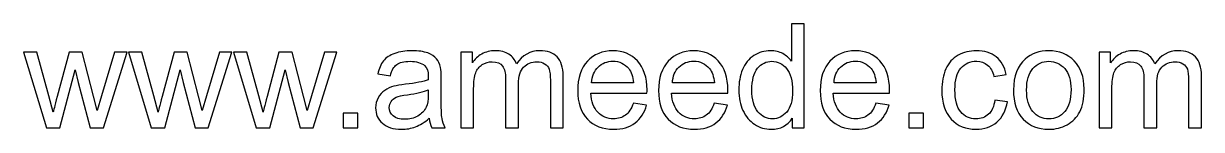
# Model space of a CAD drawing. Header units: millimetres. Extents: x -102 to 244, y -184 to 150.
# Drawn here: x 102.4 to 171, y -183.7 to -177.5 of the extents above; entities that cross this region are included whole.
import ezdxf

# ---------------------------------------------------------------- set-up
doc = ezdxf.new("R2010")
doc.units = ezdxf.units.MM
doc.header["$MEASUREMENT"] = 0
doc.layers.add('Layer 1', color=7, linetype='Continuous')

msp = doc.modelspace()

# ---------------------------------------------------------------- linework, layer by layer
at = {"layer": 'Layer 1', "color": 250}
for points, knots in [([(147.1604, -183.5874), (147.1604, -183.5874), (147.1604, -183.03), (147.1604, -183.03), (147.1604, -183.03), (146.8825, -183.4632), (146.4732, -183.6805), (145.9328, -183.6805), (145.9328, -183.6805), (145.5828, -183.6805), (145.2611, -183.5846), (144.969, -183.3913), (144.969, -183.3913), (144.6755, -183.1993), (144.4483, -182.9298), (144.286, -182.5855), (144.286, -182.5855), (144.1251, -182.2398), (144.0447, -181.8433), (144.0447, -181.3945), (144.0447, -181.3945), (144.0447, -180.9571), (144.1181, -180.5606), (144.2634, -180.2035), (144.2634, -180.2035), (144.4102, -179.8479), (144.6289, -179.5742), (144.921, -179.3851), (144.921, -179.3851), (145.2117, -179.1946), (145.5391, -179.1), (145.8989, -179.1), (145.8989, -179.1), (146.1642, -179.1), (146.3999, -179.1565), (146.6059, -179.268), (146.6059, -179.268), (146.8119, -179.3795), (146.9798, -179.5262), (147.1096, -179.7054), (147.1096, -179.7054), (147.1096, -179.7054), (147.1096, -177.5252), (147.1096, -177.5252), (147.1096, -177.5252), (147.1096, -177.5252), (147.8547, -177.5252), (147.8547, -177.5252), (147.8547, -177.5252), (147.8547, -177.5252), (147.8547, -183.5874), (147.8547, -183.5874), (147.8547, -183.5874), (147.8547, -183.5874), (147.1604, -183.5874), (147.1604, -183.5874)], [0, 0, 0, 0, 0.0666667, 0.0666667, 0.0666667, 0.0666667, 0.1333333, 0.1333333, 0.1333333, 0.1333333, 0.2, 0.2, 0.2, 0.2, 0.2666667, 0.2666667, 0.2666667, 0.2666667, 0.3333333, 0.3333333, 0.3333333, 0.3333333, 0.4, 0.4, 0.4, 0.4, 0.4666667, 0.4666667, 0.4666667, 0.4666667, 0.5333333, 0.5333333, 0.5333333, 0.5333333, 0.6, 0.6, 0.6, 0.6, 0.6666667, 0.6666667, 0.6666667, 0.6666667, 0.7333333, 0.7333333, 0.7333333, 0.7333333, 0.8, 0.8, 0.8, 0.8, 0.8666667, 0.8666667, 0.8666667, 0.8666667, 1, 1, 1, 1]), ([(103.7064, -183.5874), (103.7064, -183.5874), (102.3786, -179.1932), (102.3786, -179.1932), (102.3786, -179.1932), (102.3786, -179.1932), (103.1575, -179.1932), (103.1575, -179.1932), (103.1575, -179.1932), (103.1575, -179.1932), (103.8588, -181.729), (103.8588, -181.729), (103.8588, -181.729), (103.8588, -181.729), (104.1072, -182.673), (104.1072, -182.673), (104.1072, -182.673), (104.1171, -182.6264), (104.1933, -182.3245), (104.3344, -181.7671), (104.3344, -181.7671), (104.3344, -181.7671), (105.0301, -179.1932), (105.0301, -179.1932), (105.0301, -179.1932), (105.0301, -179.1932), (105.7935, -179.1932), (105.7935, -179.1932), (105.7935, -179.1932), (105.7935, -179.1932), (106.4553, -181.7445), (106.4553, -181.7445), (106.4553, -181.7445), (106.4553, -181.7445), (106.6712, -182.5813), (106.6712, -182.5813), (106.6712, -182.5813), (106.6712, -182.5813), (106.9238, -181.7332), (106.9238, -181.7332), (106.9238, -181.7332), (106.9238, -181.7332), (107.683, -179.1932), (107.683, -179.1932), (107.683, -179.1932), (107.683, -179.1932), (108.4069, -179.1932), (108.4069, -179.1932), (108.4069, -179.1932), (108.4069, -179.1932), (107.0282, -183.5874), (107.0282, -183.5874), (107.0282, -183.5874), (107.0282, -183.5874), (106.2577, -183.5874), (106.2577, -183.5874), (106.2577, -183.5874), (106.2577, -183.5874), (105.5606, -180.9585), (105.5606, -180.9585), (105.5606, -180.9585), (105.5606, -180.9585), (105.3842, -180.2064), (105.3842, -180.2064), (105.3842, -180.2064), (105.3842, -180.2064), (104.4952, -183.5874), (104.4952, -183.5874), (104.4952, -183.5874), (104.4952, -183.5874), (103.7064, -183.5874), (103.7064, -183.5874)], [0, 0, 0, 0, 0.0526316, 0.0526316, 0.0526316, 0.0526316, 0.1052632, 0.1052632, 0.1052632, 0.1052632, 0.1578947, 0.1578947, 0.1578947, 0.1578947, 0.2105263, 0.2105263, 0.2105263, 0.2105263, 0.2631579, 0.2631579, 0.2631579, 0.2631579, 0.3157895, 0.3157895, 0.3157895, 0.3157895, 0.3684211, 0.3684211, 0.3684211, 0.3684211, 0.4210526, 0.4210526, 0.4210526, 0.4210526, 0.4736842, 0.4736842, 0.4736842, 0.4736842, 0.5263158, 0.5263158, 0.5263158, 0.5263158, 0.5789474, 0.5789474, 0.5789474, 0.5789474, 0.6315789, 0.6315789, 0.6315789, 0.6315789, 0.6842105, 0.6842105, 0.6842105, 0.6842105, 0.7368421, 0.7368421, 0.7368421, 0.7368421, 0.7894737, 0.7894737, 0.7894737, 0.7894737, 0.8421053, 0.8421053, 0.8421053, 0.8421053, 0.8947368, 0.8947368, 0.8947368, 0.8947368, 1, 1, 1, 1]), ([(109.8208, -183.5874), (109.8208, -183.5874), (108.493, -179.1932), (108.493, -179.1932), (108.493, -179.1932), (108.493, -179.1932), (109.2719, -179.1932), (109.2719, -179.1932), (109.2719, -179.1932), (109.2719, -179.1932), (109.9732, -181.729), (109.9732, -181.729), (109.9732, -181.729), (109.9732, -181.729), (110.2216, -182.673), (110.2216, -182.673), (110.2216, -182.673), (110.2315, -182.6264), (110.3077, -182.3245), (110.4488, -181.7671), (110.4488, -181.7671), (110.4488, -181.7671), (111.1445, -179.1932), (111.1445, -179.1932), (111.1445, -179.1932), (111.1445, -179.1932), (111.9079, -179.1932), (111.9079, -179.1932), (111.9079, -179.1932), (111.9079, -179.1932), (112.5697, -181.7445), (112.5697, -181.7445), (112.5697, -181.7445), (112.5697, -181.7445), (112.7856, -182.5813), (112.7856, -182.5813), (112.7856, -182.5813), (112.7856, -182.5813), (113.0382, -181.7332), (113.0382, -181.7332), (113.0382, -181.7332), (113.0382, -181.7332), (113.7974, -179.1932), (113.7974, -179.1932), (113.7974, -179.1932), (113.7974, -179.1932), (114.5213, -179.1932), (114.5213, -179.1932), (114.5213, -179.1932), (114.5213, -179.1932), (113.1426, -183.5874), (113.1426, -183.5874), (113.1426, -183.5874), (113.1426, -183.5874), (112.3721, -183.5874), (112.3721, -183.5874), (112.3721, -183.5874), (112.3721, -183.5874), (111.675, -180.9585), (111.675, -180.9585), (111.675, -180.9585), (111.675, -180.9585), (111.4986, -180.2064), (111.4986, -180.2064), (111.4986, -180.2064), (111.4986, -180.2064), (110.6096, -183.5874), (110.6096, -183.5874), (110.6096, -183.5874), (110.6096, -183.5874), (109.8208, -183.5874), (109.8208, -183.5874)], [0, 0, 0, 0, 0.0526316, 0.0526316, 0.0526316, 0.0526316, 0.1052632, 0.1052632, 0.1052632, 0.1052632, 0.1578947, 0.1578947, 0.1578947, 0.1578947, 0.2105263, 0.2105263, 0.2105263, 0.2105263, 0.2631579, 0.2631579, 0.2631579, 0.2631579, 0.3157895, 0.3157895, 0.3157895, 0.3157895, 0.3684211, 0.3684211, 0.3684211, 0.3684211, 0.4210526, 0.4210526, 0.4210526, 0.4210526, 0.4736842, 0.4736842, 0.4736842, 0.4736842, 0.5263158, 0.5263158, 0.5263158, 0.5263158, 0.5789474, 0.5789474, 0.5789474, 0.5789474, 0.6315789, 0.6315789, 0.6315789, 0.6315789, 0.6842105, 0.6842105, 0.6842105, 0.6842105, 0.7368421, 0.7368421, 0.7368421, 0.7368421, 0.7894737, 0.7894737, 0.7894737, 0.7894737, 0.8421053, 0.8421053, 0.8421053, 0.8421053, 0.8947368, 0.8947368, 0.8947368, 0.8947368, 1, 1, 1, 1]), ([(115.9352, -183.5874), (115.9352, -183.5874), (114.6074, -179.1932), (114.6074, -179.1932), (114.6074, -179.1932), (114.6074, -179.1932), (115.3863, -179.1932), (115.3863, -179.1932), (115.3863, -179.1932), (115.3863, -179.1932), (116.0876, -181.729), (116.0876, -181.729), (116.0876, -181.729), (116.0876, -181.729), (116.336, -182.673), (116.336, -182.673), (116.336, -182.673), (116.3459, -182.6264), (116.4221, -182.3245), (116.5632, -181.7671), (116.5632, -181.7671), (116.5632, -181.7671), (117.2589, -179.1932), (117.2589, -179.1932), (117.2589, -179.1932), (117.2589, -179.1932), (118.0223, -179.1932), (118.0223, -179.1932), (118.0223, -179.1932), (118.0223, -179.1932), (118.6841, -181.7445), (118.6841, -181.7445), (118.6841, -181.7445), (118.6841, -181.7445), (118.9, -182.5813), (118.9, -182.5813), (118.9, -182.5813), (118.9, -182.5813), (119.1526, -181.7332), (119.1526, -181.7332), (119.1526, -181.7332), (119.1526, -181.7332), (119.9118, -179.1932), (119.9118, -179.1932), (119.9118, -179.1932), (119.9118, -179.1932), (120.6357, -179.1932), (120.6357, -179.1932), (120.6357, -179.1932), (120.6357, -179.1932), (119.257, -183.5874), (119.257, -183.5874), (119.257, -183.5874), (119.257, -183.5874), (118.4865, -183.5874), (118.4865, -183.5874), (118.4865, -183.5874), (118.4865, -183.5874), (117.7894, -180.9585), (117.7894, -180.9585), (117.7894, -180.9585), (117.7894, -180.9585), (117.613, -180.2064), (117.613, -180.2064), (117.613, -180.2064), (117.613, -180.2064), (116.724, -183.5874), (116.724, -183.5874), (116.724, -183.5874), (116.724, -183.5874), (115.9352, -183.5874), (115.9352, -183.5874)], [0, 0, 0, 0, 0.0526316, 0.0526316, 0.0526316, 0.0526316, 0.1052632, 0.1052632, 0.1052632, 0.1052632, 0.1578947, 0.1578947, 0.1578947, 0.1578947, 0.2105263, 0.2105263, 0.2105263, 0.2105263, 0.2631579, 0.2631579, 0.2631579, 0.2631579, 0.3157895, 0.3157895, 0.3157895, 0.3157895, 0.3684211, 0.3684211, 0.3684211, 0.3684211, 0.4210526, 0.4210526, 0.4210526, 0.4210526, 0.4736842, 0.4736842, 0.4736842, 0.4736842, 0.5263158, 0.5263158, 0.5263158, 0.5263158, 0.5789474, 0.5789474, 0.5789474, 0.5789474, 0.6315789, 0.6315789, 0.6315789, 0.6315789, 0.6842105, 0.6842105, 0.6842105, 0.6842105, 0.7368421, 0.7368421, 0.7368421, 0.7368421, 0.7894737, 0.7894737, 0.7894737, 0.7894737, 0.8421053, 0.8421053, 0.8421053, 0.8421053, 0.8947368, 0.8947368, 0.8947368, 0.8947368, 1, 1, 1, 1]), ([(126.0148, -183.0371), (125.7382, -183.2727), (125.4715, -183.4378), (125.2161, -183.5352), (125.2161, -183.5352), (124.9607, -183.6326), (124.687, -183.6805), (124.3934, -183.6805), (124.3934, -183.6805), (123.9108, -183.6805), (123.5397, -183.5634), (123.2801, -183.3278), (123.2801, -183.3278), (123.0204, -183.0935), (122.8906, -182.7929), (122.8906, -182.4275), (122.8906, -182.4275), (122.8906, -182.213), (122.94, -182.0168), (123.0374, -181.839), (123.0374, -181.839), (123.1361, -181.6612), (123.2645, -181.5201), (123.4226, -181.4129), (123.4226, -181.4129), (123.582, -181.3056), (123.7598, -181.2238), (123.9588, -181.1687), (123.9588, -181.1687), (124.1056, -181.1306), (124.3271, -181.094), (124.622, -181.0573), (124.622, -181.0573), (125.2232, -180.9867), (125.6677, -180.9006), (125.9513, -180.8019), (125.9513, -180.8019), (125.9541, -180.7003), (125.9555, -180.6353), (125.9555, -180.6085), (125.9555, -180.6085), (125.9555, -180.3066), (125.885, -180.0935), (125.7439, -179.9693), (125.7439, -179.9693), (125.5534, -179.8014), (125.2697, -179.7181), (124.8944, -179.7181), (124.8944, -179.7181), (124.543, -179.7181), (124.2834, -179.7802), (124.1169, -179.903), (124.1169, -179.903), (123.9489, -180.0257), (123.8262, -180.2431), (123.7457, -180.5563), (123.7457, -180.5563), (123.7457, -180.5563), (123.0176, -180.4547), (123.0176, -180.4547), (123.0176, -180.4547), (123.0839, -180.1429), (123.1926, -179.8903), (123.345, -179.6984), (123.345, -179.6984), (123.4974, -179.5065), (123.7175, -179.3597), (124.0054, -179.2553), (124.0054, -179.2553), (124.2918, -179.1523), (124.6263, -179.1), (125.0045, -179.1), (125.0045, -179.1), (125.3798, -179.1), (125.686, -179.1438), (125.9217, -179.2327), (125.9217, -179.2327), (126.1559, -179.3216), (126.3295, -179.4317), (126.4396, -179.5657), (126.4396, -179.5657), (126.5496, -179.6998), (126.6272, -179.8691), (126.6724, -180.0737), (126.6724, -180.0737), (126.6964, -180.2007), (126.7091, -180.4293), (126.7091, -180.7581), (126.7091, -180.7581), (126.7091, -180.7581), (126.7091, -181.7459), (126.7091, -181.7459), (126.7091, -181.7459), (126.7091, -182.4359), (126.7246, -182.872), (126.7556, -183.0568), (126.7556, -183.0568), (126.7853, -183.2417), (126.8474, -183.4181), (126.9377, -183.5874), (126.9377, -183.5874), (126.9377, -183.5874), (126.1587, -183.5874), (126.1587, -183.5874), (126.1587, -183.5874), (126.084, -183.4308), (126.036, -183.2473), (126.0148, -183.0371)], [0, 0, 0, 0, 0.0357143, 0.0357143, 0.0357143, 0.0357143, 0.0714286, 0.0714286, 0.0714286, 0.0714286, 0.1071429, 0.1071429, 0.1071429, 0.1071429, 0.1428571, 0.1428571, 0.1428571, 0.1428571, 0.1785714, 0.1785714, 0.1785714, 0.1785714, 0.2142857, 0.2142857, 0.2142857, 0.2142857, 0.25, 0.25, 0.25, 0.25, 0.2857143, 0.2857143, 0.2857143, 0.2857143, 0.3214286, 0.3214286, 0.3214286, 0.3214286, 0.3571429, 0.3571429, 0.3571429, 0.3571429, 0.3928571, 0.3928571, 0.3928571, 0.3928571, 0.4285714, 0.4285714, 0.4285714, 0.4285714, 0.4642857, 0.4642857, 0.4642857, 0.4642857, 0.5, 0.5, 0.5, 0.5, 0.5357143, 0.5357143, 0.5357143, 0.5357143, 0.5714286, 0.5714286, 0.5714286, 0.5714286, 0.6071429, 0.6071429, 0.6071429, 0.6071429, 0.6428571, 0.6428571, 0.6428571, 0.6428571, 0.6785714, 0.6785714, 0.6785714, 0.6785714, 0.7142857, 0.7142857, 0.7142857, 0.7142857, 0.75, 0.75, 0.75, 0.75, 0.7857143, 0.7857143, 0.7857143, 0.7857143, 0.8214286, 0.8214286, 0.8214286, 0.8214286, 0.8571429, 0.8571429, 0.8571429, 0.8571429, 0.8928571, 0.8928571, 0.8928571, 0.8928571, 0.9285714, 0.9285714, 0.9285714, 0.9285714, 1, 1, 1, 1]), ([(127.8535, -183.5874), (127.8535, -183.5874), (127.8535, -179.1932), (127.8535, -179.1932), (127.8535, -179.1932), (127.8535, -179.1932), (128.5224, -179.1932), (128.5224, -179.1932), (128.5224, -179.1932), (128.5224, -179.1932), (128.5224, -179.8141), (128.5224, -179.8141), (128.5224, -179.8141), (128.6592, -179.5996), (128.8427, -179.426), (129.0713, -179.2962), (129.0713, -179.2962), (129.2999, -179.165), (129.5595, -179.1), (129.8516, -179.1), (129.8516, -179.1), (130.1762, -179.1), (130.4429, -179.1678), (130.6503, -179.3018), (130.6503, -179.3018), (130.8578, -179.4373), (131.0045, -179.625), (131.0892, -179.8677), (131.0892, -179.8677), (131.4391, -179.3555), (131.8921, -179.1), (132.4509, -179.1), (132.4509, -179.1), (132.8884, -179.1), (133.2256, -179.22), (133.4599, -179.4613), (133.4599, -179.4613), (133.6955, -179.7026), (133.8141, -180.0737), (133.8141, -180.5747), (133.8141, -180.5747), (133.8141, -180.5747), (133.8141, -183.5874), (133.8141, -183.5874), (133.8141, -183.5874), (133.8141, -183.5874), (133.069, -183.5874), (133.069, -183.5874), (133.069, -183.5874), (133.069, -183.5874), (133.069, -180.8216), (133.069, -180.8216), (133.069, -180.8216), (133.069, -180.5253), (133.0436, -180.3108), (132.9956, -180.1796), (132.9956, -180.1796), (132.9476, -180.0483), (132.8601, -179.9439), (132.7317, -179.8635), (132.7317, -179.8635), (132.6047, -179.783), (132.4552, -179.7435), (132.2844, -179.7435), (132.2844, -179.7435), (131.974, -179.7435), (131.7171, -179.8465), (131.5125, -180.0511), (131.5125, -180.0511), (131.3079, -180.2572), (131.2063, -180.586), (131.2063, -181.0375), (131.2063, -181.0375), (131.2063, -181.0375), (131.2063, -183.5874), (131.2063, -183.5874), (131.2063, -183.5874), (131.2063, -183.5874), (130.4612, -183.5874), (130.4612, -183.5874), (130.4612, -183.5874), (130.4612, -183.5874), (130.4612, -180.7355), (130.4612, -180.7355), (130.4612, -180.7355), (130.4612, -180.4053), (130.4006, -180.157), (130.2792, -179.9919), (130.2792, -179.9919), (130.1579, -179.8268), (129.9589, -179.7435), (129.6837, -179.7435), (129.6837, -179.7435), (129.4749, -179.7435), (129.2816, -179.7986), (129.1038, -179.9086), (129.1038, -179.9086), (128.926, -180.0187), (128.7975, -180.1796), (128.7171, -180.3926), (128.7171, -180.3926), (128.6381, -180.6043), (128.5986, -180.9105), (128.5986, -181.3099), (128.5986, -181.3099), (128.5986, -181.3099), (128.5986, -183.5874), (128.5986, -183.5874), (128.5986, -183.5874), (128.5986, -183.5874), (127.8535, -183.5874), (127.8535, -183.5874)], [0, 0, 0, 0, 0.0344828, 0.0344828, 0.0344828, 0.0344828, 0.0689655, 0.0689655, 0.0689655, 0.0689655, 0.1034483, 0.1034483, 0.1034483, 0.1034483, 0.137931, 0.137931, 0.137931, 0.137931, 0.1724138, 0.1724138, 0.1724138, 0.1724138, 0.2068966, 0.2068966, 0.2068966, 0.2068966, 0.2413793, 0.2413793, 0.2413793, 0.2413793, 0.2758621, 0.2758621, 0.2758621, 0.2758621, 0.3103448, 0.3103448, 0.3103448, 0.3103448, 0.3448276, 0.3448276, 0.3448276, 0.3448276, 0.3793103, 0.3793103, 0.3793103, 0.3793103, 0.4137931, 0.4137931, 0.4137931, 0.4137931, 0.4482759, 0.4482759, 0.4482759, 0.4482759, 0.4827586, 0.4827586, 0.4827586, 0.4827586, 0.5172414, 0.5172414, 0.5172414, 0.5172414, 0.5517241, 0.5517241, 0.5517241, 0.5517241, 0.5862069, 0.5862069, 0.5862069, 0.5862069, 0.6206897, 0.6206897, 0.6206897, 0.6206897, 0.6551724, 0.6551724, 0.6551724, 0.6551724, 0.6896552, 0.6896552, 0.6896552, 0.6896552, 0.7241379, 0.7241379, 0.7241379, 0.7241379, 0.7586207, 0.7586207, 0.7586207, 0.7586207, 0.7931034, 0.7931034, 0.7931034, 0.7931034, 0.8275862, 0.8275862, 0.8275862, 0.8275862, 0.862069, 0.862069, 0.862069, 0.862069, 0.8965517, 0.8965517, 0.8965517, 0.8965517, 0.9310345, 0.9310345, 0.9310345, 0.9310345, 1, 1, 1, 1]), ([(137.9035, -182.165), (137.9035, -182.165), (138.674, -182.2666), (138.674, -182.2666), (138.674, -182.2666), (138.554, -182.7139), (138.3297, -183.0625), (138.0023, -183.3094), (138.0023, -183.3094), (137.6749, -183.5564), (137.2572, -183.6805), (136.7478, -183.6805), (136.7478, -183.6805), (136.1072, -183.6805), (135.5992, -183.483), (135.2238, -183.0879), (135.2238, -183.0879), (134.8484, -182.6942), (134.6608, -182.1396), (134.6608, -181.427), (134.6608, -181.427), (134.6608, -180.6904), (134.8499, -180.1175), (135.2294, -179.7111), (135.2294, -179.7111), (135.609, -179.3032), (136.1015, -179.1), (136.7069, -179.1), (136.7069, -179.1), (137.2925, -179.1), (137.7709, -179.299), (138.142, -179.6984), (138.142, -179.6984), (138.5131, -180.0977), (138.6994, -180.6593), (138.6994, -181.3832), (138.6994, -181.3832), (138.6994, -181.427), (138.698, -181.4933), (138.6952, -181.5808), (138.6952, -181.5808), (138.6952, -181.5808), (135.4228, -181.5808), (135.4228, -181.5808), (135.4228, -181.5808), (135.451, -182.062), (135.5865, -182.4317), (135.832, -182.6871), (135.832, -182.6871), (136.0761, -182.9425), (136.3823, -183.0709), (136.7478, -183.0709), (136.7478, -183.0709), (137.0202, -183.0709), (137.253, -182.999), (137.4449, -182.855), (137.4449, -182.855), (137.6382, -182.7111), (137.7906, -182.4811), (137.9035, -182.165)], [0, 0, 0, 0, 0.0625, 0.0625, 0.0625, 0.0625, 0.125, 0.125, 0.125, 0.125, 0.1875, 0.1875, 0.1875, 0.1875, 0.25, 0.25, 0.25, 0.25, 0.3125, 0.3125, 0.3125, 0.3125, 0.375, 0.375, 0.375, 0.375, 0.4375, 0.4375, 0.4375, 0.4375, 0.5, 0.5, 0.5, 0.5, 0.5625, 0.5625, 0.5625, 0.5625, 0.625, 0.625, 0.625, 0.625, 0.6875, 0.6875, 0.6875, 0.6875, 0.75, 0.75, 0.75, 0.75, 0.8125, 0.8125, 0.8125, 0.8125, 0.875, 0.875, 0.875, 0.875, 1, 1, 1, 1]), ([(135.4651, -180.9712), (135.4651, -180.9712), (137.912, -180.9712), (137.912, -180.9712), (137.912, -180.9712), (137.8795, -180.6015), (137.785, -180.3249), (137.6312, -180.14), (137.6312, -180.14), (137.3955, -179.8536), (137.0879, -179.7097), (136.7111, -179.7097), (136.7111, -179.7097), (136.3696, -179.7097), (136.0832, -179.824), (135.8503, -180.0526), (135.8503, -180.0526), (135.6189, -180.2812), (135.4905, -180.5874), (135.4651, -180.9712)], [0, 0, 0, 0, 0.1666667, 0.1666667, 0.1666667, 0.1666667, 0.3333333, 0.3333333, 0.3333333, 0.3333333, 0.5, 0.5, 0.5, 0.5, 0.6666667, 0.6666667, 0.6666667, 0.6666667, 1, 1, 1, 1]), ([(142.6124, -182.165), (142.6124, -182.165), (143.3829, -182.2666), (143.3829, -182.2666), (143.3829, -182.2666), (143.2629, -182.7139), (143.0386, -183.0625), (142.7112, -183.3094), (142.7112, -183.3094), (142.3838, -183.5564), (141.9661, -183.6805), (141.4567, -183.6805), (141.4567, -183.6805), (140.8161, -183.6805), (140.3081, -183.483), (139.9327, -183.0879), (139.9327, -183.0879), (139.5573, -182.6942), (139.3697, -182.1396), (139.3697, -181.427), (139.3697, -181.427), (139.3697, -180.6904), (139.5588, -180.1175), (139.9383, -179.7111), (139.9383, -179.7111), (140.3179, -179.3032), (140.8104, -179.1), (141.4158, -179.1), (141.4158, -179.1), (142.0014, -179.1), (142.4798, -179.299), (142.8509, -179.6984), (142.8509, -179.6984), (143.222, -180.0977), (143.4083, -180.6593), (143.4083, -181.3832), (143.4083, -181.3832), (143.4083, -181.427), (143.4069, -181.4933), (143.4041, -181.5808), (143.4041, -181.5808), (143.4041, -181.5808), (140.1317, -181.5808), (140.1317, -181.5808), (140.1317, -181.5808), (140.1599, -182.062), (140.2954, -182.4317), (140.5409, -182.6871), (140.5409, -182.6871), (140.785, -182.9425), (141.0912, -183.0709), (141.4567, -183.0709), (141.4567, -183.0709), (141.7291, -183.0709), (141.9619, -182.999), (142.1538, -182.855), (142.1538, -182.855), (142.3471, -182.7111), (142.4995, -182.4811), (142.6124, -182.165)], [0, 0, 0, 0, 0.0625, 0.0625, 0.0625, 0.0625, 0.125, 0.125, 0.125, 0.125, 0.1875, 0.1875, 0.1875, 0.1875, 0.25, 0.25, 0.25, 0.25, 0.3125, 0.3125, 0.3125, 0.3125, 0.375, 0.375, 0.375, 0.375, 0.4375, 0.4375, 0.4375, 0.4375, 0.5, 0.5, 0.5, 0.5, 0.5625, 0.5625, 0.5625, 0.5625, 0.625, 0.625, 0.625, 0.625, 0.6875, 0.6875, 0.6875, 0.6875, 0.75, 0.75, 0.75, 0.75, 0.8125, 0.8125, 0.8125, 0.8125, 0.875, 0.875, 0.875, 0.875, 1, 1, 1, 1]), ([(140.174, -180.9712), (140.174, -180.9712), (142.6209, -180.9712), (142.6209, -180.9712), (142.6209, -180.9712), (142.5884, -180.6015), (142.4939, -180.3249), (142.3401, -180.14), (142.3401, -180.14), (142.1044, -179.8536), (141.7968, -179.7097), (141.42, -179.7097), (141.42, -179.7097), (141.0785, -179.7097), (140.7921, -179.824), (140.5592, -180.0526), (140.5592, -180.0526), (140.3278, -180.2812), (140.1994, -180.5874), (140.174, -180.9712)], [0, 0, 0, 0, 0.1666667, 0.1666667, 0.1666667, 0.1666667, 0.3333333, 0.3333333, 0.3333333, 0.3333333, 0.5, 0.5, 0.5, 0.5, 0.6666667, 0.6666667, 0.6666667, 0.6666667, 1, 1, 1, 1]), ([(144.8067, -181.3959), (144.8067, -181.9576), (144.9252, -182.3767), (145.1637, -182.6547), (145.1637, -182.6547), (145.4008, -182.9326), (145.6816, -183.0709), (146.0047, -183.0709), (146.0047, -183.0709), (146.3307, -183.0709), (146.6073, -182.9383), (146.8359, -182.673), (146.8359, -182.673), (147.0631, -182.4077), (147.1774, -182.0027), (147.1774, -181.458), (147.1774, -181.458), (147.1774, -180.8597), (147.0617, -180.4194), (146.8288, -180.1386), (146.8288, -180.1386), (146.5974, -179.8578), (146.311, -179.7181), (145.9709, -179.7181), (145.9709, -179.7181), (145.6393, -179.7181), (145.3627, -179.8522), (145.1397, -180.1217), (145.1397, -180.1217), (144.9182, -180.3912), (144.8067, -180.816), (144.8067, -181.3959)], [0, 0, 0, 0, 0.1111111, 0.1111111, 0.1111111, 0.1111111, 0.2222222, 0.2222222, 0.2222222, 0.2222222, 0.3333333, 0.3333333, 0.3333333, 0.3333333, 0.4444444, 0.4444444, 0.4444444, 0.4444444, 0.5555556, 0.5555556, 0.5555556, 0.5555556, 0.6666667, 0.6666667, 0.6666667, 0.6666667, 0.7777778, 0.7777778, 0.7777778, 0.7777778, 1, 1, 1, 1]), ([(152.0302, -182.165), (152.0302, -182.165), (152.8007, -182.2666), (152.8007, -182.2666), (152.8007, -182.2666), (152.6807, -182.7139), (152.4564, -183.0625), (152.129, -183.3094), (152.129, -183.3094), (151.8016, -183.5564), (151.3839, -183.6805), (150.8745, -183.6805), (150.8745, -183.6805), (150.2339, -183.6805), (149.7259, -183.483), (149.3505, -183.0879), (149.3505, -183.0879), (148.9751, -182.6942), (148.7875, -182.1396), (148.7875, -181.427), (148.7875, -181.427), (148.7875, -180.6904), (148.9766, -180.1175), (149.3561, -179.7111), (149.3561, -179.7111), (149.7357, -179.3032), (150.2282, -179.1), (150.8336, -179.1), (150.8336, -179.1), (151.4192, -179.1), (151.8976, -179.299), (152.2687, -179.6984), (152.2687, -179.6984), (152.6398, -180.0977), (152.8261, -180.6593), (152.8261, -181.3832), (152.8261, -181.3832), (152.8261, -181.427), (152.8247, -181.4933), (152.8219, -181.5808), (152.8219, -181.5808), (152.8219, -181.5808), (149.5495, -181.5808), (149.5495, -181.5808), (149.5495, -181.5808), (149.5777, -182.062), (149.7132, -182.4317), (149.9587, -182.6871), (149.9587, -182.6871), (150.2028, -182.9425), (150.509, -183.0709), (150.8745, -183.0709), (150.8745, -183.0709), (151.1469, -183.0709), (151.3797, -182.999), (151.5716, -182.855), (151.5716, -182.855), (151.7649, -182.7111), (151.9173, -182.4811), (152.0302, -182.165)], [0, 0, 0, 0, 0.0625, 0.0625, 0.0625, 0.0625, 0.125, 0.125, 0.125, 0.125, 0.1875, 0.1875, 0.1875, 0.1875, 0.25, 0.25, 0.25, 0.25, 0.3125, 0.3125, 0.3125, 0.3125, 0.375, 0.375, 0.375, 0.375, 0.4375, 0.4375, 0.4375, 0.4375, 0.5, 0.5, 0.5, 0.5, 0.5625, 0.5625, 0.5625, 0.5625, 0.625, 0.625, 0.625, 0.625, 0.6875, 0.6875, 0.6875, 0.6875, 0.75, 0.75, 0.75, 0.75, 0.8125, 0.8125, 0.8125, 0.8125, 0.875, 0.875, 0.875, 0.875, 1, 1, 1, 1]), ([(149.5918, -180.9712), (149.5918, -180.9712), (152.0387, -180.9712), (152.0387, -180.9712), (152.0387, -180.9712), (152.0062, -180.6015), (151.9117, -180.3249), (151.7579, -180.14), (151.7579, -180.14), (151.5222, -179.8536), (151.2146, -179.7097), (150.8378, -179.7097), (150.8378, -179.7097), (150.4963, -179.7097), (150.2099, -179.824), (149.977, -180.0526), (149.977, -180.0526), (149.7456, -180.2812), (149.6172, -180.5874), (149.5918, -180.9712)], [0, 0, 0, 0, 0.1666667, 0.1666667, 0.1666667, 0.1666667, 0.3333333, 0.3333333, 0.3333333, 0.3333333, 0.5, 0.5, 0.5, 0.5, 0.6666667, 0.6666667, 0.6666667, 0.6666667, 1, 1, 1, 1]), ([(158.9644, -181.9787), (158.9644, -181.9787), (159.6925, -182.0803), (159.6925, -182.0803), (159.6925, -182.0803), (159.6121, -182.5813), (159.4089, -182.9722), (159.0801, -183.2558), (159.0801, -183.2558), (158.7513, -183.5394), (158.3463, -183.6805), (157.868, -183.6805), (157.868, -183.6805), (157.2683, -183.6805), (156.7856, -183.4844), (156.4216, -183.0921), (156.4216, -183.0921), (156.0561, -182.6998), (155.8741, -182.1382), (155.8741, -181.4072), (155.8741, -181.4072), (155.8741, -180.9331), (155.9531, -180.5196), (156.1097, -180.164), (156.1097, -180.164), (156.2664, -179.8098), (156.5048, -179.5431), (156.8266, -179.3668), (156.8266, -179.3668), (157.1469, -179.1889), (157.4954, -179.1), (157.8736, -179.1), (157.8736, -179.1), (158.3492, -179.1), (158.74, -179.22), (159.042, -179.4613), (159.042, -179.4613), (159.3454, -179.7026), (159.5401, -180.0455), (159.6248, -180.4886), (159.6248, -180.4886), (159.6248, -180.4886), (158.9051, -180.5987), (158.9051, -180.5987), (158.9051, -180.5987), (158.836, -180.3037), (158.7146, -180.0822), (158.5383, -179.9326), (158.5383, -179.9326), (158.3633, -179.7844), (158.1516, -179.7097), (157.9033, -179.7097), (157.9033, -179.7097), (157.5279, -179.7097), (157.2231, -179.8437), (156.9874, -180.1118), (156.9874, -180.1118), (156.7532, -180.3813), (156.6361, -180.8047), (156.6361, -181.3861), (156.6361, -181.3861), (156.6361, -181.9759), (156.749, -182.4035), (156.9747, -182.6702), (156.9747, -182.6702), (157.2019, -182.9369), (157.4969, -183.0709), (157.8595, -183.0709), (157.8595, -183.0709), (158.153, -183.0709), (158.3971, -182.982), (158.5919, -182.8028), (158.5919, -182.8028), (158.788, -182.625), (158.9122, -182.3499), (158.9644, -181.9787)], [0, 0, 0, 0, 0.05, 0.05, 0.05, 0.05, 0.1, 0.1, 0.1, 0.1, 0.15, 0.15, 0.15, 0.15, 0.2, 0.2, 0.2, 0.2, 0.25, 0.25, 0.25, 0.25, 0.3, 0.3, 0.3, 0.3, 0.35, 0.35, 0.35, 0.35, 0.4, 0.4, 0.4, 0.4, 0.45, 0.45, 0.45, 0.45, 0.5, 0.5, 0.5, 0.5, 0.55, 0.55, 0.55, 0.55, 0.6, 0.6, 0.6, 0.6, 0.65, 0.65, 0.65, 0.65, 0.7, 0.7, 0.7, 0.7, 0.75, 0.75, 0.75, 0.75, 0.8, 0.8, 0.8, 0.8, 0.85, 0.85, 0.85, 0.85, 0.9, 0.9, 0.9, 0.9, 1, 1, 1, 1]), ([(160.0482, -181.3903), (160.0482, -180.5789), (160.274, -179.9778), (160.7269, -179.5869), (160.7269, -179.5869), (161.1037, -179.2623), (161.5652, -179.1), (162.1084, -179.1), (162.1084, -179.1), (162.711, -179.1), (163.2049, -179.2976), (163.5887, -179.6927), (163.5887, -179.6927), (163.9711, -180.0864), (164.163, -180.6325), (164.163, -181.3282), (164.163, -181.3282), (164.163, -181.8926), (164.0784, -182.3357), (163.909, -182.6589), (163.909, -182.6589), (163.7397, -182.982), (163.4927, -183.2332), (163.1682, -183.4124), (163.1682, -183.4124), (162.845, -183.5916), (162.4908, -183.6805), (162.1084, -183.6805), (162.1084, -183.6805), (161.4932, -183.6805), (160.9965, -183.4844), (160.6169, -183.0907), (160.6169, -183.0907), (160.2373, -182.697), (160.0482, -182.1297), (160.0482, -181.3903)], [0, 0, 0, 0, 0.1, 0.1, 0.1, 0.1, 0.2, 0.2, 0.2, 0.2, 0.3, 0.3, 0.3, 0.3, 0.4, 0.4, 0.4, 0.4, 0.5, 0.5, 0.5, 0.5, 0.6, 0.6, 0.6, 0.6, 0.7, 0.7, 0.7, 0.7, 0.8, 0.8, 0.8, 0.8, 1, 1, 1, 1]), ([(160.8102, -181.3917), (160.8102, -181.9533), (160.933, -182.3738), (161.1785, -182.6518), (161.1785, -182.6518), (161.4255, -182.9312), (161.7345, -183.0709), (162.1084, -183.0709), (162.1084, -183.0709), (162.4781, -183.0709), (162.7858, -182.9312), (163.0327, -182.6504), (163.0327, -182.6504), (163.2782, -182.3696), (163.401, -181.942), (163.401, -181.3677), (163.401, -181.3677), (163.401, -180.8258), (163.2768, -180.4152), (163.0299, -180.1372), (163.0299, -180.1372), (162.7829, -179.8578), (162.4753, -179.7181), (162.1084, -179.7181), (162.1084, -179.7181), (161.7345, -179.7181), (161.4255, -179.8564), (161.1785, -180.1344), (161.1785, -180.1344), (160.933, -180.4124), (160.8102, -180.8315), (160.8102, -181.3917)], [0, 0, 0, 0, 0.1111111, 0.1111111, 0.1111111, 0.1111111, 0.2222222, 0.2222222, 0.2222222, 0.2222222, 0.3333333, 0.3333333, 0.3333333, 0.3333333, 0.4444444, 0.4444444, 0.4444444, 0.4444444, 0.5555556, 0.5555556, 0.5555556, 0.5555556, 0.6666667, 0.6666667, 0.6666667, 0.6666667, 0.7777778, 0.7777778, 0.7777778, 0.7777778, 1, 1, 1, 1]), ([(165.0365, -183.5874), (165.0365, -183.5874), (165.0365, -179.1932), (165.0365, -179.1932), (165.0365, -179.1932), (165.0365, -179.1932), (165.7054, -179.1932), (165.7054, -179.1932), (165.7054, -179.1932), (165.7054, -179.1932), (165.7054, -179.8141), (165.7054, -179.8141), (165.7054, -179.8141), (165.8422, -179.5996), (166.0257, -179.426), (166.2543, -179.2962), (166.2543, -179.2962), (166.4829, -179.165), (166.7425, -179.1), (167.0346, -179.1), (167.0346, -179.1), (167.3592, -179.1), (167.6259, -179.1678), (167.8333, -179.3018), (167.8333, -179.3018), (168.0408, -179.4373), (168.1875, -179.625), (168.2722, -179.8677), (168.2722, -179.8677), (168.6221, -179.3555), (169.0751, -179.1), (169.6339, -179.1), (169.6339, -179.1), (170.0714, -179.1), (170.4086, -179.22), (170.6429, -179.4613), (170.6429, -179.4613), (170.8785, -179.7026), (170.9971, -180.0737), (170.9971, -180.5747), (170.9971, -180.5747), (170.9971, -180.5747), (170.9971, -183.5874), (170.9971, -183.5874), (170.9971, -183.5874), (170.9971, -183.5874), (170.252, -183.5874), (170.252, -183.5874), (170.252, -183.5874), (170.252, -183.5874), (170.252, -180.8216), (170.252, -180.8216), (170.252, -180.8216), (170.252, -180.5253), (170.2266, -180.3108), (170.1786, -180.1796), (170.1786, -180.1796), (170.1306, -180.0483), (170.0431, -179.9439), (169.9147, -179.8635), (169.9147, -179.8635), (169.7877, -179.783), (169.6382, -179.7435), (169.4674, -179.7435), (169.4674, -179.7435), (169.157, -179.7435), (168.9001, -179.8465), (168.6955, -180.0511), (168.6955, -180.0511), (168.4909, -180.2572), (168.3893, -180.586), (168.3893, -181.0375), (168.3893, -181.0375), (168.3893, -181.0375), (168.3893, -183.5874), (168.3893, -183.5874), (168.3893, -183.5874), (168.3893, -183.5874), (167.6442, -183.5874), (167.6442, -183.5874), (167.6442, -183.5874), (167.6442, -183.5874), (167.6442, -180.7355), (167.6442, -180.7355), (167.6442, -180.7355), (167.6442, -180.4053), (167.5836, -180.157), (167.4622, -179.9919), (167.4622, -179.9919), (167.3409, -179.8268), (167.1419, -179.7435), (166.8667, -179.7435), (166.8667, -179.7435), (166.6579, -179.7435), (166.4646, -179.7986), (166.2868, -179.9086), (166.2868, -179.9086), (166.109, -180.0187), (165.9805, -180.1796), (165.9001, -180.3926), (165.9001, -180.3926), (165.8211, -180.6043), (165.7816, -180.9105), (165.7816, -181.3099), (165.7816, -181.3099), (165.7816, -181.3099), (165.7816, -183.5874), (165.7816, -183.5874), (165.7816, -183.5874), (165.7816, -183.5874), (165.0365, -183.5874), (165.0365, -183.5874)], [0, 0, 0, 0, 0.0344828, 0.0344828, 0.0344828, 0.0344828, 0.0689655, 0.0689655, 0.0689655, 0.0689655, 0.1034483, 0.1034483, 0.1034483, 0.1034483, 0.137931, 0.137931, 0.137931, 0.137931, 0.1724138, 0.1724138, 0.1724138, 0.1724138, 0.2068966, 0.2068966, 0.2068966, 0.2068966, 0.2413793, 0.2413793, 0.2413793, 0.2413793, 0.2758621, 0.2758621, 0.2758621, 0.2758621, 0.3103448, 0.3103448, 0.3103448, 0.3103448, 0.3448276, 0.3448276, 0.3448276, 0.3448276, 0.3793103, 0.3793103, 0.3793103, 0.3793103, 0.4137931, 0.4137931, 0.4137931, 0.4137931, 0.4482759, 0.4482759, 0.4482759, 0.4482759, 0.4827586, 0.4827586, 0.4827586, 0.4827586, 0.5172414, 0.5172414, 0.5172414, 0.5172414, 0.5517241, 0.5517241, 0.5517241, 0.5517241, 0.5862069, 0.5862069, 0.5862069, 0.5862069, 0.6206897, 0.6206897, 0.6206897, 0.6206897, 0.6551724, 0.6551724, 0.6551724, 0.6551724, 0.6896552, 0.6896552, 0.6896552, 0.6896552, 0.7241379, 0.7241379, 0.7241379, 0.7241379, 0.7586207, 0.7586207, 0.7586207, 0.7586207, 0.7931034, 0.7931034, 0.7931034, 0.7931034, 0.8275862, 0.8275862, 0.8275862, 0.8275862, 0.862069, 0.862069, 0.862069, 0.862069, 0.8965517, 0.8965517, 0.8965517, 0.8965517, 0.9310345, 0.9310345, 0.9310345, 0.9310345, 1, 1, 1, 1]), ([(125.9555, -181.3861), (125.6846, -181.4961), (125.2782, -181.5893), (124.7363, -181.6655), (124.7363, -181.6655), (124.4287, -181.7092), (124.2114, -181.7586), (124.0844, -181.8136), (124.0844, -181.8136), (123.9574, -181.8687), (123.86, -181.9491), (123.7909, -182.0535), (123.7909, -182.0535), (123.7217, -182.1593), (123.6865, -182.2765), (123.6865, -182.4063), (123.6865, -182.4063), (123.6865, -182.6024), (123.7613, -182.7675), (123.9122, -182.8988), (123.9122, -182.8988), (124.0632, -183.03), (124.2834, -183.0963), (124.5727, -183.0963), (124.5727, -183.0963), (124.8591, -183.0963), (125.1145, -183.0342), (125.3389, -182.9087), (125.3389, -182.9087), (125.5618, -182.7845), (125.7269, -182.6137), (125.8314, -182.3978), (125.8314, -182.3978), (125.9118, -182.2299), (125.9513, -181.983), (125.9513, -181.657), (125.9513, -181.657), (125.9513, -181.657), (125.9555, -181.3861), (125.9555, -181.3861)], [0, 0, 0, 0, 0.0909091, 0.0909091, 0.0909091, 0.0909091, 0.1818182, 0.1818182, 0.1818182, 0.1818182, 0.2727273, 0.2727273, 0.2727273, 0.2727273, 0.3636364, 0.3636364, 0.3636364, 0.3636364, 0.4545455, 0.4545455, 0.4545455, 0.4545455, 0.5454545, 0.5454545, 0.5454545, 0.5454545, 0.6363636, 0.6363636, 0.6363636, 0.6363636, 0.7272727, 0.7272727, 0.7272727, 0.7272727, 0.8181818, 0.8181818, 0.8181818, 0.8181818, 1, 1, 1, 1]), ([(121.004, -183.5874), (121.004, -183.5874), (121.004, -182.7407), (121.004, -182.7407), (121.004, -182.7407), (121.004, -182.7407), (121.8506, -182.7407), (121.8506, -182.7407), (121.8506, -182.7407), (121.8506, -182.7407), (121.8506, -183.5874), (121.8506, -183.5874), (121.8506, -183.5874), (121.8506, -183.5874), (121.004, -183.5874), (121.004, -183.5874)], [0, 0, 0, 0, 0.2, 0.2, 0.2, 0.2, 0.4, 0.4, 0.4, 0.4, 0.6, 0.6, 0.6, 0.6, 1, 1, 1, 1]), ([(153.9536, -183.5874), (153.9536, -183.5874), (153.9536, -182.7407), (153.9536, -182.7407), (153.9536, -182.7407), (153.9536, -182.7407), (154.8002, -182.7407), (154.8002, -182.7407), (154.8002, -182.7407), (154.8002, -182.7407), (154.8002, -183.5874), (154.8002, -183.5874), (154.8002, -183.5874), (154.8002, -183.5874), (153.9536, -183.5874), (153.9536, -183.5874)], [0, 0, 0, 0, 0.2, 0.2, 0.2, 0.2, 0.4, 0.4, 0.4, 0.4, 0.6, 0.6, 0.6, 0.6, 1, 1, 1, 1])]:
    msp.add_open_spline(points, degree=3, knots=knots, dxfattribs=at)

doc.saveas('drawing.dxf')
